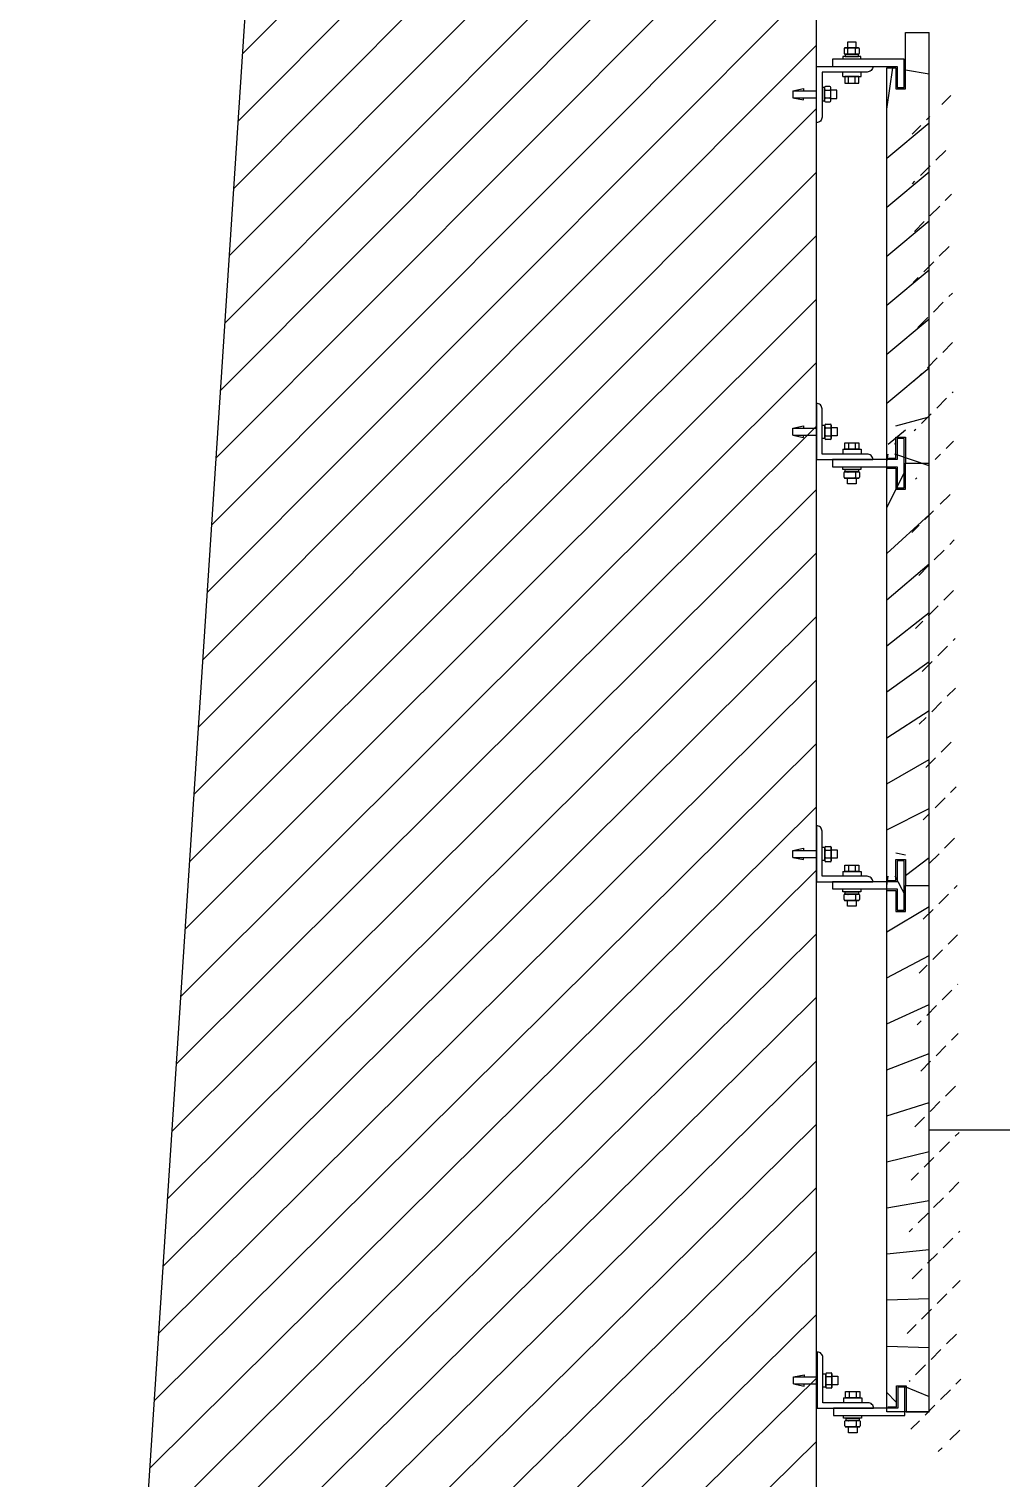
# Model space of a CAD drawing. Extents: x 343299501 to 344531018, y 671200678 to 672446893.
# Drawn here: x 344101700 to 344102391, y 672005632 to 672006662 of the extents above; entities that cross this region are included whole.
import ezdxf

# ---------------------------------------------------------------- set-up
doc = ezdxf.new("R2010")
doc.units = 0
doc.header["$LTSCALE"] = 10
doc.header["$MEASUREMENT"] = 0
for name, color, linetype in [('0-1', 1, 'Continuous'), ('0-4', 4, 'Continuous'), ('0-8', 8, 'Continuous'), ('00-填充', 8, 'Continuous'), ('00-景观', 4, 'Continuous'), ('00-设施', 6, 'Continuous')]:
    doc.layers.add(name, color=color, linetype=linetype)

msp = doc.modelspace()

# ---------------------------------------------------------------- hatches: boundary and pattern name
at = {"layer": '0-8'}
h = msp.add_hatch(dxfattribs=at)
h.set_pattern_fill('天然石材', color=256, scale=5, style=0)
h.set_pattern_definition([(45, (730813.102, 244458.19), (-17.6776766007, 17.6776766007), []), (45, (730821.795, 244449.214), (-17.6776766007, 17.6776766007), [9.868425, -5.6391])])
h.paths.add_polyline_path([(344102322.9, 672006659.4), (344102322.9, 672006619.3), (344102315.9, 672006619.3), (344102315.9, 672006634.3), (344102309.6, 672006634.3), (344102309.6, 672006366.9), (344102315.9, 672006366.9), (344102315.9, 672006381.9), (344102322.9, 672006381.9), (344102322.9, 672006344.9), (344102315.9, 672006344.9), (344102315.9, 672006359.9), (344102309.6, 672006359.9), (344102309.6, 672006066.9), (344102315.9, 672006066.9), (344102315.9, 672006081.9), (344102322.9, 672006081.9), (344102322.9, 672006044.9), (344102315.9, 672006044.9), (344102315.9, 672006059.9), (344102309.6, 672006059.9), (344102309.6, 672005766.9), (344102309.6, 672005682.9), (344102315.9, 672005682.9), (344102315.9, 672005697.9), (344102322.9, 672005697.9), (344102322.9, 672005679.4), (344102339.6, 672005679.4), (344102339.6, 672006659.4)])
at = {"layer": '00-填充'}
h = msp.add_hatch(dxfattribs=at)
h.set_pattern_fill('ANSI31', color=256, scale=20, style=0)
h.set_pattern_definition([(45, (-48684282.48, -30205633.433), (-22.4506403027, 22.4506403027), [])])
h.paths.add_polyline_path([(344102259.6, 672004326.1), (344102259.6, 672006689.4), (344101855.2, 672006689.4), (344101700.4, 672004326.1), (344102028.5, 672004326.1), (344102050.8, 672004389.1), (344102073, 672004263.1), (344102096, 672004326.1)])

# ---------------------------------------------------------------- linework, layer by layer
at = {"color": 4}
for points in [[(344102322.9, 672006659.4), (344102339.6, 672006659.4)], [(344102322.9, 672006353.4), (344102339.6, 672006353.4)], [(344102322.9, 672006053.4), (344102339.6, 672006053.4)]]:
    msp.add_lwpolyline(points, dxfattribs=at)
at = {"color": 5}
msp.add_lwpolyline([(344104592.8, 672005879.4), (344102339.6, 672005879.4)], dxfattribs=at)
at = {"layer": '0-1'}
for points in [[(344102263.6, 672006599.3, -0.414214), (344102259.6, 672006595.3), (344102259.6, 672006595.3), (344102259.6, 672006635.3), (344102299.6, 672006635.3, -0.414214), (344102295.6, 672006631.3), (344102263.6, 672006631.3)], [(344102263.6, 672006391.9, 0.414214), (344102259.6, 672006395.9), (344102259.6, 672006395.9), (344102259.6, 672006355.9), (344102299.6, 672006355.9, 0.414214), (344102295.6, 672006359.9), (344102263.6, 672006359.9)], [(344102263.6, 672006091.9, 0.414214), (344102259.6, 672006095.9), (344102259.6, 672006095.9), (344102259.6, 672006055.9), (344102299.6, 672006055.9, 0.414214), (344102295.6, 672006059.9), (344102263.6, 672006059.9)], [(344102264.2, 672005717.9, 0.414214), (344102260.2, 672005721.9), (344102260.2, 672005721.9), (344102260.2, 672005681.9), (344102300.2, 672005681.9, 0.414214), (344102296.2, 672005685.9), (344102264.2, 672005685.9)]]:
    msp.add_lwpolyline(points, format="xyb", close=True, dxfattribs=at)
at = {"layer": '0-4'}
for points in [[(344102309.6, 672006634.3), (344102315.9, 672006634.3), (344102315.9, 672006619.3), (344102322.9, 672006619.3), (344102322.9, 672006659.4)], [(344102309.6, 672006356.9), (344102315.9, 672006356.9), (344102315.9, 672006371.9), (344102322.9, 672006371.9), (344102322.9, 672006353.4)], [(344102309.6, 672006349.9), (344102315.9, 672006349.9), (344102315.9, 672006334.9), (344102322.9, 672006334.9), (344102322.9, 672006353.4)], [(344102309.6, 672006056.9), (344102315.9, 672006056.9), (344102315.9, 672006071.9), (344102322.9, 672006071.9), (344102322.9, 672006053.4)], [(344102309.6, 672006049.9), (344102315.9, 672006049.9), (344102315.9, 672006034.9), (344102322.9, 672006034.9), (344102322.9, 672006053.4)], [(344102310.2, 672005682.9), (344102316.4, 672005682.9), (344102316.4, 672005697.9), (344102323.4, 672005697.9), (344102323.4, 672005679.4), (344102339.6, 672005679.4)]]:
    msp.add_lwpolyline(points, dxfattribs=at)
at = {"layer": '00-景观'}
for points in [[(344101700.4, 672004326.1), (344101855.2, 672006689.4), (344102259.6, 672006689.4)], [(344102259.6, 672004326.1), (344102259.6, 672006689.4)], [(344102339.6, 672005679.4), (344102339.6, 672006659.4)], [(344102309.6, 672005679.4), (344102309.6, 672006634.3)], [(344102339.6, 672005679.4), (344102309.6, 672005679.4)]]:
    msp.add_lwpolyline(points, dxfattribs=at)
at = {"layer": '00-设施'}
for p, q in [((344102279.2, 672006647.8), (344102279.2, 672006644.6)), ((344102279.5, 672006648.4), (344102289.5, 672006648.4)), ((344102289.5, 672006648.4), (344102279.8, 672006648.4)), ((344102279.8, 672006644), (344102289.5, 672006644)), ((344102287.8, 672006644), (344102281.6, 672006644)), ((344102281.7, 672006652.6), (344102281.7, 672006648.4)), ((344102287.9, 672006652.6), (344102281.7, 672006652.6)), ((344102281.9, 672006644.6), (344102281.9, 672006647.8)), ((344102287.4, 672006644.6), (344102287.4, 672006647.8)), ((344102287.9, 672006648.4), (344102287.9, 672006652.6)), ((344102289.5, 672006648.4), (344102289.8, 672006648.4)), ((344102290.1, 672006644.6), (344102290.1, 672006647.8)), ((344102278.4, 672006642.3), (344102278.4, 672006640.3)), ((344102291.2, 672006642.3), (344102278.4, 672006642.3)), ((344102291.2, 672006640.3), (344102291.2, 672006642.3)), ((344102278.3, 672006628), (344102278.3, 672006631.3)), ((344102278.3, 672006628), (344102291.3, 672006628)), ((344102289.8, 672006628), (344102279.7, 672006628)), ((344102279.7, 672006628), (344102279.7, 672006623.4)), ((344102279.7, 672006623.4), (344102289.8, 672006623.4)), ((344102282.3, 672006623.4), (344102282.3, 672006628)), ((344102287.2, 672006623.4), (344102287.2, 672006628)), ((344102289.8, 672006623.4), (344102289.8, 672006628)), ((344102291.3, 672006628), (344102291.3, 672006631.3)), ((344102242.8, 672006617.9), (344102250.3, 672006619.5)), ((344102242.8, 672006617.9), (344102242.8, 672006613)), ((344102242.8, 672006617.9), (344102259.6, 672006617.9)), ((344102242.8, 672006613), (344102250.3, 672006611.5)), ((344102242.8, 672006613), (344102259.6, 672006613)), ((344102250.3, 672006619.5), (344102250.3, 672006617.9)), ((344102250.3, 672006611.5), (344102250.3, 672006613)), ((344102265.3, 672006620.4), (344102265.3, 672006610.8)), ((344102265.3, 672006612.5), (344102265.3, 672006618.7)), ((344102269.2, 672006621), (344102265.9, 672006621)), ((344102265.9, 672006618.3), (344102269.2, 672006618.3)), ((344102265.9, 672006612.9), (344102269.2, 672006612.9)), ((344102269.8, 672006610.8), (344102269.8, 672006620.4)), ((344102274, 672006618.5), (344102269.8, 672006618.5)), ((344102274, 672006612.4), (344102274, 672006618.5)), ((344102265.9, 672006610.2), (344102269.2, 672006610.2)), ((344102269.8, 672006612.4), (344102274, 672006612.4)), ((344102242.8, 672006378.2), (344102250.3, 672006379.8)), ((344102242.8, 672006378.2), (344102259.6, 672006378.2)), ((344102242.8, 672006373.3), (344102242.8, 672006378.2)), ((344102250.3, 672006379.8), (344102250.3, 672006378.2)), ((344102265.6, 672006370.8), (344102265.6, 672006380.5)), ((344102265.6, 672006378.7), (344102265.6, 672006372.5)), ((344102266.2, 672006381.1), (344102269.5, 672006381.1)), ((344102266.2, 672006378.4), (344102269.5, 672006378.4)), ((344102270.1, 672006380.5), (344102270.1, 672006370.8)), ((344102270.1, 672006370.5), (344102270.1, 672006380.5)), ((344102270.1, 672006378.8), (344102274.3, 672006378.8)), ((344102274.3, 672006378.8), (344102274.3, 672006372.7)), ((344102242.8, 672006373.3), (344102259.6, 672006373.3)), ((344102242.8, 672006373.3), (344102250.3, 672006371.7)), ((344102250.3, 672006371.7), (344102250.3, 672006373.3)), ((344102266.2, 672006372.9), (344102269.5, 672006372.9)), ((344102269.5, 672006370.2), (344102266.2, 672006370.2)), ((344102274.3, 672006372.7), (344102270.1, 672006372.7)), ((344102279.7, 672006367.8), (344102289.8, 672006367.8)), ((344102279.7, 672006363.3), (344102279.7, 672006367.8)), ((344102282.3, 672006367.8), (344102282.3, 672006363.3)), ((344102287.2, 672006367.8), (344102287.2, 672006363.3)), ((344102289.8, 672006367.8), (344102289.8, 672006363.3)), ((344102278.3, 672006363.3), (344102291.3, 672006363.3)), ((344102278.3, 672006363.3), (344102278.3, 672006359.9)), ((344102289.8, 672006363.3), (344102279.7, 672006363.3)), ((344102291.3, 672006363.3), (344102291.3, 672006359.9)), ((344102278.4, 672006348.9), (344102278.4, 672006350.9)), ((344102291.2, 672006348.9), (344102278.4, 672006348.9)), ((344102279.2, 672006343.4), (344102279.2, 672006346.7)), ((344102279.8, 672006347.3), (344102289.5, 672006347.3)), ((344102287.8, 672006347.3), (344102281.6, 672006347.3)), ((344102287.4, 672006346.6), (344102287.4, 672006343.4)), ((344102290.1, 672006346.7), (344102290.1, 672006343.4)), ((344102291.2, 672006350.9), (344102291.2, 672006348.9)), ((344102279.5, 672006342.8), (344102289.5, 672006342.8)), ((344102289.5, 672006342.8), (344102279.8, 672006342.8)), ((344102281.7, 672006338.6), (344102281.7, 672006342.8)), ((344102287.9, 672006338.6), (344102281.7, 672006338.6)), ((344102287.9, 672006342.8), (344102287.9, 672006338.6)), ((344102289.5, 672006342.8), (344102289.8, 672006342.8)), ((344102242.8, 672006078.2), (344102250.3, 672006079.8)), ((344102242.8, 672006078.2), (344102259.6, 672006078.2)), ((344102242.8, 672006073.3), (344102242.8, 672006078.2)), ((344102250.3, 672006079.8), (344102250.3, 672006078.2)), ((344102265.6, 672006070.8), (344102265.6, 672006080.5)), ((344102265.6, 672006078.7), (344102265.6, 672006072.5)), ((344102266.2, 672006081.1), (344102269.5, 672006081.1)), ((344102266.2, 672006078.4), (344102269.5, 672006078.4)), ((344102270.1, 672006080.5), (344102270.1, 672006070.8)), ((344102270.1, 672006070.5), (344102270.1, 672006080.5)), ((344102270.1, 672006078.8), (344102274.3, 672006078.8)), ((344102274.3, 672006078.8), (344102274.3, 672006072.7)), ((344102242.8, 672006073.3), (344102259.6, 672006073.3)), ((344102242.8, 672006073.3), (344102250.3, 672006071.7)), ((344102250.3, 672006071.7), (344102250.3, 672006073.3)), ((344102266.2, 672006072.9), (344102269.5, 672006072.9)), ((344102269.5, 672006070.2), (344102266.2, 672006070.2)), ((344102274.3, 672006072.7), (344102270.1, 672006072.7)), ((344102279.7, 672006067.8), (344102289.8, 672006067.8)), ((344102279.7, 672006063.3), (344102279.7, 672006067.8)), ((344102282.3, 672006067.8), (344102282.3, 672006063.3)), ((344102287.2, 672006067.8), (344102287.2, 672006063.3)), ((344102289.8, 672006067.8), (344102289.8, 672006063.3)), ((344102278.3, 672006063.3), (344102291.3, 672006063.3)), ((344102278.3, 672006063.3), (344102278.3, 672006059.9)), ((344102289.8, 672006063.3), (344102279.7, 672006063.3)), ((344102291.3, 672006063.3), (344102291.3, 672006059.9)), ((344102278.4, 672006048.9), (344102278.4, 672006050.9)), ((344102291.2, 672006048.9), (344102278.4, 672006048.9)), ((344102279.2, 672006043.4), (344102279.2, 672006046.7)), ((344102279.8, 672006047.3), (344102289.5, 672006047.3)), ((344102287.8, 672006047.3), (344102281.6, 672006047.3)), ((344102287.4, 672006046.6), (344102287.4, 672006043.4)), ((344102290.1, 672006046.7), (344102290.1, 672006043.4)), ((344102291.2, 672006050.9), (344102291.2, 672006048.9)), ((344102279.5, 672006042.8), (344102289.5, 672006042.8)), ((344102289.5, 672006042.8), (344102279.8, 672006042.8)), ((344102281.7, 672006038.6), (344102281.7, 672006042.8)), ((344102287.9, 672006038.6), (344102281.7, 672006038.6)), ((344102287.9, 672006042.8), (344102287.9, 672006038.6)), ((344102289.5, 672006042.8), (344102289.8, 672006042.8)), ((344102266.8, 672005707.1), (344102270, 672005707.1)), ((344102243.3, 672005704.2), (344102250.9, 672005705.8)), ((344102243.3, 672005704.2), (344102260.2, 672005704.2)), ((344102243.3, 672005699.3), (344102243.3, 672005704.2)), ((344102243.3, 672005699.3), (344102260.2, 672005699.3)), ((344102243.3, 672005699.3), (344102250.9, 672005697.7)), ((344102250.9, 672005705.8), (344102250.9, 672005704.2)), ((344102250.9, 672005697.7), (344102250.9, 672005699.3)), ((344102266.2, 672005696.8), (344102266.2, 672005706.5)), ((344102266.2, 672005704.7), (344102266.2, 672005698.5)), ((344102266.8, 672005704.4), (344102270, 672005704.4)), ((344102266.8, 672005698.9), (344102270, 672005698.9)), ((344102270.6, 672005706.5), (344102270.6, 672005696.8)), ((344102270.6, 672005696.5), (344102270.6, 672005706.5)), ((344102270.6, 672005704.8), (344102274.8, 672005704.8)), ((344102274.8, 672005698.7), (344102270.6, 672005698.7)), ((344102274.8, 672005704.8), (344102274.8, 672005698.7)), ((344102270, 672005696.2), (344102266.8, 672005696.2)), ((344102278.8, 672005689.3), (344102291.8, 672005689.3)), ((344102278.8, 672005689.3), (344102278.8, 672005685.9)), ((344102280.3, 672005693.8), (344102290.4, 672005693.8)), ((344102280.3, 672005689.3), (344102280.3, 672005693.8)), ((344102290.4, 672005689.3), (344102280.3, 672005689.3)), ((344102282.9, 672005693.8), (344102282.9, 672005689.3)), ((344102287.8, 672005693.8), (344102287.8, 672005689.3)), ((344102290.4, 672005693.8), (344102290.4, 672005689.3)), ((344102291.8, 672005689.3), (344102291.8, 672005685.9)), ((344102278.9, 672005674.9), (344102278.9, 672005676.9)), ((344102291.7, 672005676.9), (344102291.7, 672005674.9)), ((344102291.7, 672005674.9), (344102278.9, 672005674.9)), ((344102279.8, 672005669.4), (344102279.8, 672005672.7)), ((344102280.1, 672005668.8), (344102290, 672005668.8)), ((344102280.4, 672005673.3), (344102290, 672005673.3)), ((344102290, 672005668.8), (344102280.4, 672005668.8)), ((344102288.3, 672005673.3), (344102282.1, 672005673.3)), ((344102282.3, 672005664.6), (344102282.3, 672005668.8)), ((344102287.9, 672005672.6), (344102287.9, 672005669.4)), ((344102288.4, 672005668.8), (344102288.4, 672005664.6)), ((344102290, 672005668.8), (344102290.4, 672005668.8)), ((344102290.6, 672005672.7), (344102290.6, 672005669.4)), ((344102288.4, 672005664.6), (344102282.3, 672005664.6))]:
    msp.add_line(p, q, dxfattribs=at)
for points in [[(344102289.5, 672006644), (344102280.1, 672006644), (344102280.1, 672006642.3), (344102289.5, 672006642.3)], [(344102265.3, 672006610.8), (344102265.3, 672006620.2), (344102263.6, 672006620.2), (344102263.6, 672006610.8)], [(344102265.6, 672006380.5), (344102265.6, 672006371), (344102263.6, 672006371), (344102263.6, 672006380.5)], [(344102289.5, 672006347.3), (344102280.1, 672006347.3), (344102280.1, 672006348.9), (344102289.5, 672006348.9)], [(344102265.6, 672006080.5), (344102265.6, 672006071), (344102263.6, 672006071), (344102263.6, 672006080.5)], [(344102289.5, 672006047.3), (344102280.1, 672006047.3), (344102280.1, 672006048.9), (344102289.5, 672006048.9)], [(344102266.2, 672005706.5), (344102266.2, 672005697), (344102264.2, 672005697), (344102264.2, 672005706.5)], [(344102322.4, 672005676.9), (344102322.4, 672005696.9), (344102317.4, 672005696.9), (344102317.4, 672005681.9), (344102271.7, 672005681.9), (344102271.7, 672005676.9)], [(344102290, 672005673.3), (344102280.6, 672005673.3), (344102280.6, 672005674.9), (344102290, 672005674.9)]]:
    msp.add_lwpolyline(points, close=True, dxfattribs=at)
for points in [[(344102321.9, 672006640.3), (344102271.1, 672006640.3), (344102271.1, 672006635.3), (344102316.9, 672006635.3), (344102316.9, 672006620.3), (344102321.9, 672006620.3), (344102321.9, 672006640.3)], [(344102316.9, 672006350.9), (344102316.9, 672006335.9), (344102321.9, 672006335.9), (344102321.9, 672006370.9), (344102316.9, 672006370.9), (344102316.9, 672006355.9), (344102271.1, 672006355.9), (344102271.1, 672006350.9), (344102316.9, 672006350.9)], [(344102316.9, 672006050.9), (344102316.9, 672006035.9), (344102321.9, 672006035.9), (344102321.9, 672006070.9), (344102316.9, 672006070.9), (344102316.9, 672006055.9), (344102271.1, 672006055.9), (344102271.1, 672006050.9), (344102316.9, 672006050.9)]]:
    msp.add_lwpolyline(points, dxfattribs=at)
for centre, radius, start, end in [((344102279.8, 672006647.8), 0.6, 90, 180), ((344102279.8, 672006644.6), 0.6, 180, 270), ((344102281, 672006647.5), 0.924, 16.3207, 70.8765), ((344102281, 672006644.8), 0.924, 289.1235, 343.6793), ((344102282.8, 672006647.5), 0.924, 109.1235, 163.6793), ((344102282.8, 672006644.8), 0.924, 196.3207, 250.8765), ((344102286.5, 672006647.5), 0.924, 16.3207, 70.8765), ((344102286.5, 672006644.8), 0.924, 289.1235, 343.6793), ((344102288.3, 672006647.5), 0.924, 109.1235, 163.6793), ((344102288.3, 672006644.8), 0.924, 196.3207, 250.8765), ((344102289.5, 672006647.8), 0.6, 360, 90), ((344102289.5, 672006644.6), 0.6, 270, 360), ((344102265.9, 672006620.4), 0.6, 90, 180), ((344102266.2, 672006619.2), 0.924, 199.1235, 253.6793), ((344102266.2, 672006617.4), 0.924, 106.3207, 160.8765), ((344102266.2, 672006613.7), 0.924, 199.1235, 253.6793), ((344102266.2, 672006612), 0.924, 106.3207, 160.8765), ((344102269.2, 672006620.4), 0.6, 360, 90), ((344102268.9, 672006619.2), 0.924, 286.3207, 340.8765), ((344102268.9, 672006617.4), 0.924, 19.1235, 73.6793), ((344102268.9, 672006613.7), 0.924, 286.3207, 340.8765), ((344102268.9, 672006612), 0.924, 19.1235, 73.6793), ((344102265.9, 672006610.8), 0.6, 180, 270), ((344102269.2, 672006610.8), 0.6, 270, 360), ((344102266.2, 672006380.5), 0.6, 90, 180), ((344102266.5, 672006379.2), 0.924, 199.1235, 253.6793), ((344102266.5, 672006377.5), 0.924, 106.3207, 160.8765), ((344102269.5, 672006380.5), 0.6, 360, 90), ((344102269.2, 672006379.2), 0.924, 286.3207, 340.8765), ((344102269.2, 672006377.5), 0.924, 19.1235, 73.6793), ((344102266.5, 672006373.8), 0.924, 199.1235, 253.6793), ((344102266.5, 672006372), 0.924, 106.3207, 160.8765), ((344102266.2, 672006370.8), 0.6, 180, 270), ((344102269.2, 672006373.8), 0.924, 286.3207, 340.8765), ((344102269.2, 672006372), 0.924, 19.1235, 73.6793), ((344102269.5, 672006370.8), 0.6, 270, 360), ((344102279.8, 672006346.7), 0.6, 90, 180), ((344102281, 672006346.4), 0.924, 16.3207, 70.8765), ((344102282.8, 672006346.4), 0.924, 109.1235, 163.6793), ((344102286.5, 672006346.4), 0.924, 16.3207, 70.8765), ((344102288.3, 672006346.4), 0.924, 109.1235, 163.6793), ((344102289.5, 672006346.7), 0.6, 360, 90), ((344102279.8, 672006343.4), 0.6, 180, 270), ((344102286.5, 672006343.7), 0.924, 289.1235, 343.6793), ((344102288.3, 672006343.7), 0.924, 196.3207, 250.8765), ((344102289.5, 672006343.4), 0.6, 270, 360), ((344102266.2, 672006080.5), 0.6, 90, 180), ((344102266.5, 672006079.2), 0.924, 199.1235, 253.6793), ((344102266.5, 672006077.5), 0.924, 106.3207, 160.8765), ((344102269.5, 672006080.5), 0.6, 360, 90), ((344102269.2, 672006079.2), 0.924, 286.3207, 340.8765), ((344102269.2, 672006077.5), 0.924, 19.1235, 73.6793), ((344102266.5, 672006073.8), 0.924, 199.1235, 253.6793), ((344102266.5, 672006072), 0.924, 106.3207, 160.8765), ((344102266.2, 672006070.8), 0.6, 180, 270), ((344102269.2, 672006073.8), 0.924, 286.3207, 340.8765), ((344102269.2, 672006072), 0.924, 19.1235, 73.6793), ((344102269.5, 672006070.8), 0.6, 270, 360), ((344102279.8, 672006046.7), 0.6, 90, 180), ((344102281, 672006046.4), 0.924, 16.3207, 70.8765), ((344102282.8, 672006046.4), 0.924, 109.1235, 163.6793), ((344102286.5, 672006046.4), 0.924, 16.3207, 70.8765), ((344102288.3, 672006046.4), 0.924, 109.1235, 163.6793), ((344102289.5, 672006046.7), 0.6, 360, 90), ((344102279.8, 672006043.4), 0.6, 180, 270), ((344102286.5, 672006043.7), 0.924, 289.1235, 343.6793), ((344102288.3, 672006043.7), 0.924, 196.3207, 250.8765), ((344102289.5, 672006043.4), 0.6, 270, 360), ((344102266.8, 672005706.5), 0.6, 90, 180), ((344102270, 672005706.5), 0.6, 360, 90), ((344102267, 672005705.2), 0.924, 199.1235, 253.6793), ((344102267, 672005703.5), 0.924, 106.3207, 160.8765), ((344102267, 672005699.8), 0.924, 199.1235, 253.6793), ((344102267, 672005698), 0.924, 106.3207, 160.8765), ((344102266.8, 672005696.8), 0.6, 180, 270), ((344102269.7, 672005705.2), 0.924, 286.3207, 340.8765), ((344102269.7, 672005703.5), 0.924, 19.1235, 73.6793), ((344102269.7, 672005699.8), 0.924, 286.3207, 340.8765), ((344102269.7, 672005698), 0.924, 19.1235, 73.6793), ((344102270, 672005696.8), 0.6, 270, 360), ((344102280.4, 672005672.7), 0.6, 90, 180), ((344102280.4, 672005669.4), 0.6, 180, 270), ((344102281.6, 672005672.4), 0.924, 16.3207, 70.8765), ((344102283.3, 672005672.4), 0.924, 109.1235, 163.6793), ((344102287, 672005672.4), 0.924, 16.3207, 70.8765), ((344102287, 672005669.7), 0.924, 289.1235, 343.6793), ((344102288.8, 672005672.4), 0.924, 109.1235, 163.6793), ((344102288.8, 672005669.7), 0.924, 196.3207, 250.8765), ((344102290, 672005672.7), 0.6, 360, 90), ((344102290, 672005669.4), 0.6, 270, 360)]:
    msp.add_arc(centre, radius, start, end, dxfattribs=at)

doc.saveas('drawing.dxf')
